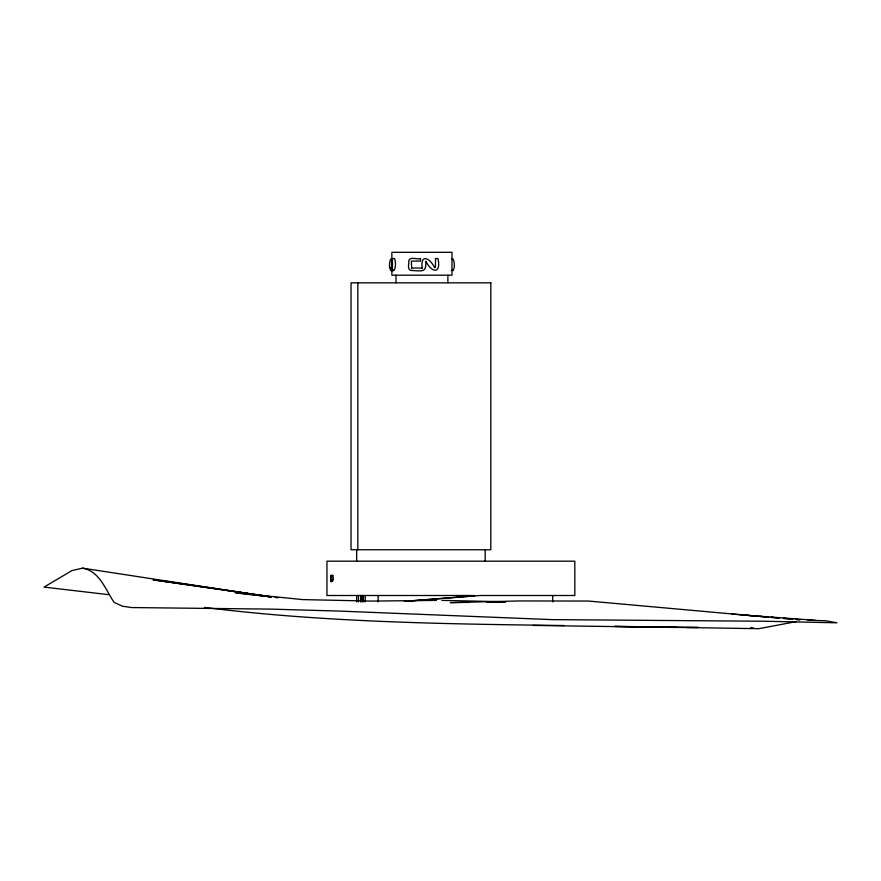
<?xml version="1.0" encoding="UTF-8"?>
<svg xmlns="http://www.w3.org/2000/svg" width="881" height="881" viewBox="0 0 881 881"><rect width="100%" height="100%" fill="white"/><g stroke="black" fill="none" stroke-linecap="round" stroke-linejoin="round"><path stroke-width="1.32" d="M332.699 575.392C334.923 580.326 330.342 585.402 331.256 576.703M391.671 261.139C391.021 278.495 397.76 268.683 394.644 258.551L392.463 258.551L392.43 267.813M435.577 258.551L435.412 267.472L434.663 267.637C429.333 257.23 420.336 254.014 422.142 268.055M435.423 258.551L438 258.551C441.26 274.024 432.053 273.297 425.853 261.261C426.305 272.813 422.913 271.04 410.502 270.39C406.813 268.749 409.401 263.397 408.784 260.446C410.766 256.195 417.176 259.884 420.545 258.596L420.545 261.018L411.339 261.095L411.647 268.055M332.236 580.898L331.674 581.537M393.499 270.137L392.474 270.478M451.391 270.478C455.774 271.326 454.563 260.071 452.625 258.596M331.267 575.414L330.672 580.293L332.137 580.293M391.682 258.585L391.406 268.011L390.514 268.055M217.376 588.915L153.096 579.852L264.377 595.974L82.517 568.146L71.879 570.624L44.05 587.098L108.352 594.631M796.006 621.678L758.761 628.682L614.762 626.402L698.479 627.404M404.28 601.327L474.716 595.82M405.723 601.327L480.222 595.501L574.819 595.501L574.819 561.175L326.95 561.175L326.95 595.501L473.053 595.501M391.241 258.596C389.16 260.005 387.849 272.504 393.4 270.478M469.199 602.373L450.334 602.615L519.338 600.952L588.409 601.04L757.341 616.215M486.719 602.152L505.595 601.921M436.414 600.413L371.419 601.084L302.624 599.598L235.579 592.77L254.642 595.182M686.651 627.536L697.554 627.492M390.481 270.478L391.406 270.478M332.798 575.403L330.628 575.48L331.135 581.537M411.493 268.055L422.307 268.055M330.65 581.537L332.159 581.537M452.46 270.478L453.385 270.478M564.071 625.532C444.035 623.968 323.734 622.349 204.447 607.416M676.465 627.47L532.972 625.422M331.774 575.403L331.674 580.26L332.666 580.127M807.855 620.213L825.761 620.775L836.95 622.812L765.093 621.259L551.803 619.618L340.308 611.106L270.72 609.112L131.687 607.56L122.382 606.183L114.167 602.428C105.324 589.675 100.005 571.384 82.517 568.146M441.833 600.39L505.573 601.778M742.254 614.96L815.454 620.312M731.88 614.013L768.606 617.096M771.327 617.328L779.487 618.01M783.561 618.352L790.367 618.925M799.882 619.728L795.807 619.387L799.838 619.728M760.083 616.436L768.309 617.118M771.051 617.35L779.278 618.033M783.385 618.363L792.988 619.167M258.728 595.688L261.448 596.03M750.689 627.635L753.376 627.977M162.225 580.854L271.172 596.822M275.213 597.417L277.922 597.803M226.615 590.292L264.344 596.008M267.042 596.415L269.74 596.822M452.184 258.585L452.394 259.344M552.728 595.501L552.728 601.855M485.167 549.744L485.167 561.175M447.878 275.202L447.878 282.823M395.987 275.202L395.987 282.823M391.869 258.871L391.869 252.318L451.997 252.318L451.997 275.202L391.869 275.202L391.869 269.96M378.147 595.501L378.147 601.855M365.197 595.501L365.197 601.855M363.401 595.501L363.401 601.855M362.587 595.501L362.587 601.855M361.089 595.501L361.089 601.855M360.781 595.501L360.781 601.855M358.479 595.501L358.479 601.855M357.829 282.823L357.829 549.744M356.684 549.744L356.684 561.175M356.684 595.501L356.684 601.855M490.816 282.823L351.034 282.823L351.034 549.744L490.816 549.744L490.816 282.823M271.084 596.977L267.064 596.371L271.106 596.966"/></g></svg>
